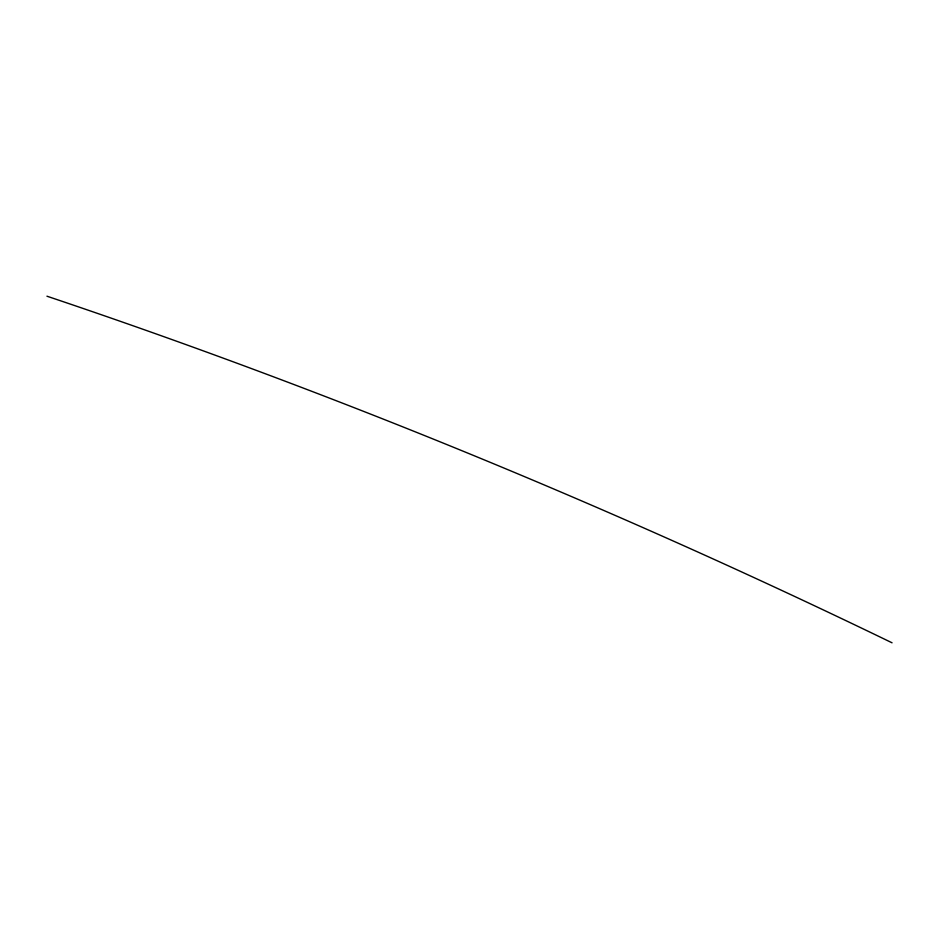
<?xml version="1.0" encoding="UTF-8"?>
<svg xmlns="http://www.w3.org/2000/svg" width="939" height="939" viewBox="0 0 939 939"><rect width="100%" height="100%" fill="white"/><g stroke="black" fill="none" stroke-linecap="round" stroke-linejoin="round"><path stroke-width="1.41" d="M46.95 296.196C335.716 393.218 617.944 509.971 892.05 642.804"/></g></svg>
